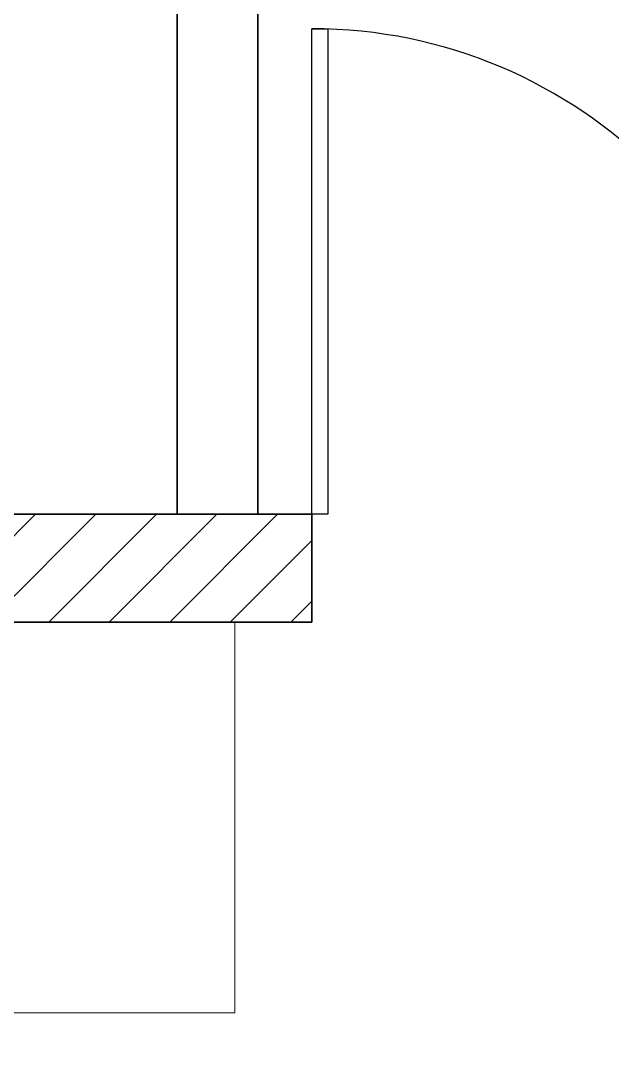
# Model space of a CAD drawing. Header units: metres. Extents: x -8 to 247, y -4 to 148.
# Drawn here: x 115.276 to 116.374, y 99.166 to 101.065 of the extents above; entities that cross this region are included whole.
import ezdxf

# ---------------------------------------------------------------- set-up
doc = ezdxf.new("R2010")
doc.units = ezdxf.units.M
doc.header["$LTSCALE"] = 5
doc.linetypes.add('CONTINU', pattern=[0])
for name, color, linetype, lineweight in [('900 equipement', 150, 'Continuous', 0), ('A_MURS_STRU', 7, 'Continuous', 35), ('Mur porteur', 7, 'Continuous', 18)]:
    doc.layers.add(name, color=color, linetype=linetype, lineweight=lineweight)
for name, color, linetype in [('A_HACH_CLOIS', 7, 'CONTINU'), ('A_MUR_CLOI', 7, 'Continuous'), ('A_PORT', 7, 'Continuous')]:
    doc.layers.add(name, color=color, linetype=linetype)

msp = doc.modelspace()

# ---------------------------------------------------------------- hatches: boundary and pattern name
at = {"layer": 'A_HACH_CLOIS'}
h = msp.add_hatch(dxfattribs=at)
h.set_pattern_fill('ANSI31', color=8, scale=0.025, style=0)
h.paths.add_polyline_path([(109.5912, 97.1495), (109.7912, 97.1495), (109.7912, 97.7457), (109.5912, 97.7457)])
h.paths.add_polyline_path([(109.5912, 97.8495), (109.5912, 97.7457), (109.7912, 97.7457)])
h.paths.add_polyline_path([(112.8563, 100.1495), (109.5912, 97.8495), (109.7912, 97.7457), (112.9197, 99.9495)])
h.paths.add_polyline_path([(112.8563, 100.1495), (112.9197, 99.9495), (112.9197, 100.1495)], flags=17)
h.paths.add_polyline_path([(112.9197, 99.9495), (115.8162, 99.9495), (115.8162, 100.1495), (112.9197, 100.1495)])
at = {"layer": 'A_MUR_CLOI'}
h = msp.add_hatch(dxfattribs=at)
h.set_pattern_fill('ANSI31', color=8, scale=0.015, style=0)
h.paths.add_polyline_path([(178.3162, 113.4995), (178.3162, 113.9995), (178.6662, 113.9995), (178.6662, 113.4995)])
h.paths.add_polyline_path([(174.3162, 113.4995), (174.3162, 113.9995), (174.6662, 113.9995), (174.6662, 113.4995)])
h.paths.add_polyline_path([(159.4662, 114.0245), (159.4662, 114.6745), (160.1162, 114.6745), (160.1162, 114.0245)])
h.paths.add_polyline_path([(159.5412, 106.8245), (159.5412, 107.4745), (160.0412, 107.4745), (160.0412, 106.8245)])
h.paths.add_polyline_path([(166.1412, 106.8495), (166.1412, 107.4495), (166.9412, 107.4495), (166.9412, 106.8495)])
h.paths.add_polyline_path([(173.3912, 106.8245), (173.3912, 107.4745), (174.2912, 107.4745), (174.2912, 106.8245)])
h.paths.add_polyline_path([(174.3162, 106.8245), (174.3162, 107.4745), (174.6662, 107.4745), (174.6662, 106.8245)])
h.paths.add_polyline_path([(178.3162, 106.8245), (178.3162, 107.4745), (178.6662, 107.4745), (178.6662, 106.8245)])
h.paths.add_polyline_path([(166.1412, 99.6495), (166.1412, 100.2495), (166.9412, 100.2495), (166.9412, 99.6495)])
h.paths.add_polyline_path([(159.2412, 99.6495), (159.2412, 100.2495), (160.0412, 100.2495), (160.0412, 99.6495)])
h.paths.add_polyline_path([(152.1162, 99.6495), (152.1162, 100.2495), (153.0662, 100.2495), (153.0662, 99.6495)])
h.paths.add_polyline_path([(151.7162, 99.6495), (151.7162, 100.2495), (152.0662, 100.2495), (152.0662, 99.6495)])
h.paths.add_polyline_path([(115.3662, 92.3495), (115.3662, 92.7495), (116.0162, 92.7495), (116.0162, 92.3495)])
h.paths.add_polyline_path([(120.7162, 92.3495), (120.0662, 92.3495), (120.0662, 92.7495), (120.7162, 92.7495)])
edge = h.paths.add_edge_path()
edge.add_line((116.0162, 92.3495), (115.3662, 92.3495))

# ---------------------------------------------------------------- linework, layer by layer
at = {"layer": '900 equipement', "color": 8}
for p, q in [((115.6735, 99.9495), (115.6735, 99.2248)), ((115.6735, 99.2248), (114.2404, 99.2248))]:
    msp.add_line(p, q, dxfattribs=at)
at = {"layer": 'A_MURS_STRU', "color": 8}
for p, q in [((115.5665, 100.1495), (115.5665, 101.3055)), ((115.7165, 100.1495), (115.7165, 101.1495)), ((115.8162, 100.1495), (115.8162, 99.9495))]:
    msp.add_line(p, q, dxfattribs=at)
at = {"layer": 'A_MURS_STRU', "color": 8, "linetype": 'Continuous'}
for p, q in [((115.8162, 100.1495), (112.8563, 100.1495)), ((115.8162, 99.9495), (112.9197, 99.9495))]:
    msp.add_line(p, q, dxfattribs=at)
at = {"layer": 'A_PORT', "color": 8, "linetype": 'Continuous'}
msp.add_lwpolyline([(115.8162, 100.1495), (115.8162, 101.0495), (115.8462, 101.0495), (115.8462, 100.1495)], close=True, dxfattribs=at)
msp.add_arc((115.8162, 100.1495), 0.9, 0, 90, dxfattribs=at)
at = {"layer": 'Mur porteur', "color": 8}
for p, q in [((115.8162, 100.1495), (112.8563, 100.1495)), ((115.8162, 99.9495), (115.8162, 100.1495)), ((112.9197, 99.9495), (115.8162, 99.9495))]:
    msp.add_line(p, q, dxfattribs=at)

doc.saveas('drawing.dxf')
